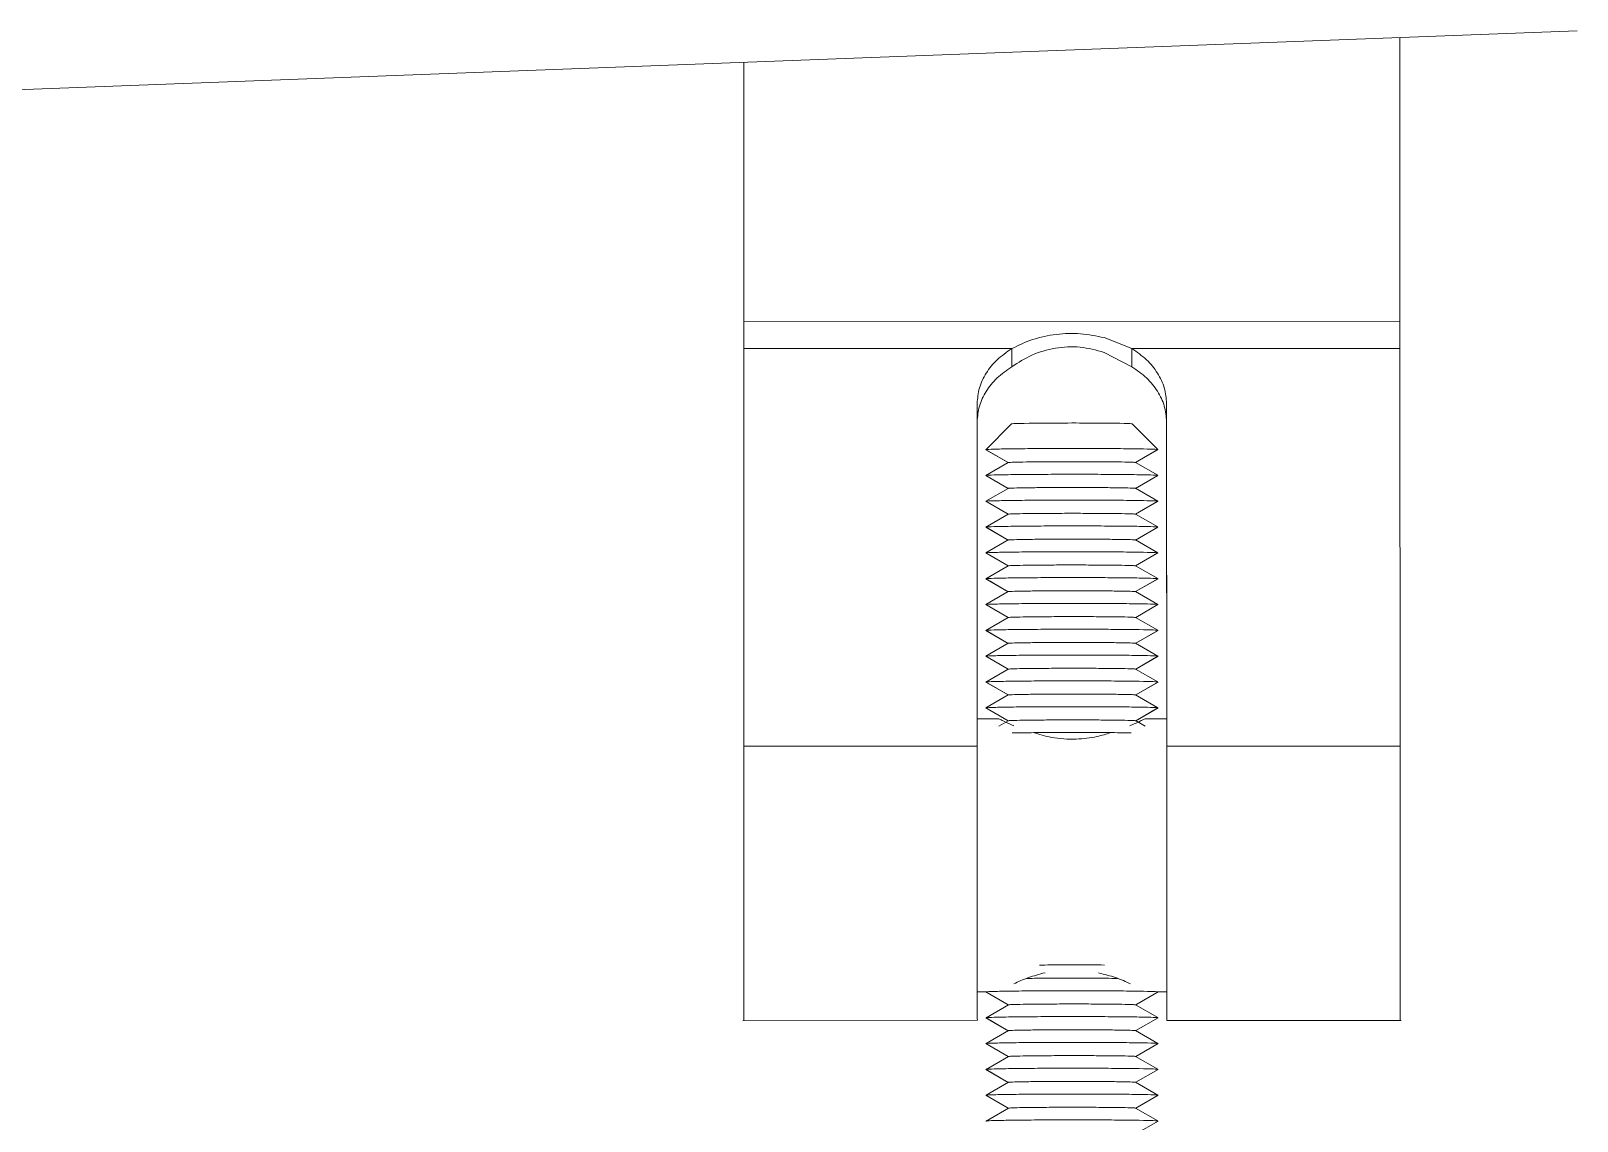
# Model space of a CAD drawing. Header units: millimetres. Extents: x -16985 to -606, y 2122 to 9380.
# Drawn here: x -10542.8 to -10453, y 4852 to 4915.3 of the extents above; entities that cross this region are included whole.
import ezdxf

# ---------------------------------------------------------------- set-up
doc = ezdxf.new("R2010")
doc.units = ezdxf.units.MM
doc.linetypes.add('K5LT32768', pattern=[0])
doc.linetypes.add('K5LT_THIN', pattern=[0])

msp = doc.modelspace()

# ---------------------------------------------------------------- linework, layer by layer
at = {"color": 7, "linetype": 'K5LT_THIN', "lineweight": 18}
for p, q in [((-10452.967, 4915.29), (-10764.094, 4903.559)), ((-10463.261, 4914.902), (-10463.256, 4898.424)), ((-10501.349, 4874.349), (-10501.361, 4913.465)), ((-10501.356, 4897.862), (-10501.361, 4913.465)), ((-10501.356, 4898.414), (-10501.361, 4913.465)), ((-10501.349, 4874.349), (-10501.361, 4913.465)), ((-10463.256, 4898.425), (-10501.356, 4898.414)), ((-10501.356, 4898.414), (-10501.356, 4896.836)), ((-10501.356, 4897.862), (-10501.355, 4895.779)), ((-10463.256, 4896.846), (-10463.256, 4898.425)), ((-10480.425, 4897.476), (-10478.819, 4896.842)), ((-10478.819, 4896.842), (-10463.256, 4896.846)), ((-10463.256, 4896.846), (-10463.249, 4873.755)), ((-10501.356, 4896.836), (-10485.793, 4896.84)), ((-10501.349, 4873.744), (-10501.356, 4896.835)), ((-10485.792, 4895.783), (-10485.792, 4896.84)), ((-10480.425, 4896.621), (-10478.819, 4895.785)), ((-10478.819, 4896.842), (-10478.819, 4895.785)), ((-10501.349, 4872.687), (-10501.355, 4895.779)), ((-10487.805, 4893.645), (-10487.799, 4873.748)), ((-10487.805, 4893.645), (-10487.804, 4892.589)), ((-10476.805, 4893.648), (-10476.805, 4892.592)), ((-10476.799, 4873.751), (-10476.805, 4893.648)), ((-10487.304, 4890.968), (-10485.804, 4892.468)), ((-10478.804, 4892.47), (-10477.304, 4890.971)), ((-10476.799, 4872.694), (-10476.805, 4892.592)), ((-10487.288, 4890.958), (-10486.005, 4890.218)), ((-10478.602, 4890.221), (-10477.309, 4890.967)), ((-10486.001, 4890.221), (-10487.298, 4889.472)), ((-10477.319, 4889.481), (-10478.615, 4890.228)), ((-10487.287, 4889.458), (-10486.005, 4888.719)), ((-10478.601, 4888.721), (-10477.309, 4889.467)), ((-10486, 4888.721), (-10487.298, 4887.972)), ((-10487.287, 4887.958), (-10486.005, 4887.219)), ((-10477.319, 4887.981), (-10478.614, 4888.728)), ((-10478.601, 4887.221), (-10477.309, 4887.967)), ((-10486, 4887.221), (-10487.297, 4886.472)), ((-10477.319, 4886.481), (-10478.614, 4887.228)), ((-10487.287, 4886.459), (-10486.004, 4885.719)), ((-10478.601, 4885.721), (-10477.308, 4886.467)), ((-10485.999, 4885.722), (-10487.297, 4884.972)), ((-10477.318, 4884.981), (-10478.613, 4885.728)), ((-10487.286, 4884.959), (-10486.004, 4884.219)), ((-10478.6, 4884.221), (-10477.308, 4884.968)), ((-10485.999, 4884.222), (-10487.296, 4883.472)), ((-10487.286, 4883.459), (-10486.003, 4882.719)), ((-10477.318, 4883.481), (-10478.613, 4884.228)), ((-10478.6, 4882.721), (-10477.307, 4883.468)), ((-10485.998, 4882.722), (-10487.296, 4881.973)), ((-10477.317, 4881.982), (-10478.612, 4882.729)), ((-10487.285, 4881.959), (-10486.003, 4881.219)), ((-10478.599, 4881.221), (-10477.307, 4881.968)), ((-10485.998, 4881.222), (-10487.295, 4880.473)), ((-10477.317, 4880.482), (-10478.612, 4881.229)), ((-10487.285, 4880.459), (-10486.002, 4879.719)), ((-10478.599, 4879.722), (-10477.306, 4880.468)), ((-10485.998, 4879.722), (-10487.295, 4878.973)), ((-10487.284, 4878.959), (-10486.002, 4878.22)), ((-10477.316, 4878.982), (-10478.612, 4879.729)), ((-10478.598, 4878.222), (-10477.306, 4878.968)), ((-10485.997, 4878.222), (-10487.295, 4877.473)), ((-10477.316, 4877.482), (-10478.611, 4878.229)), ((-10487.284, 4877.459), (-10486.002, 4876.72)), ((-10478.598, 4876.722), (-10477.306, 4877.468)), ((-10485.997, 4876.723), (-10487.294, 4875.973)), ((-10477.316, 4875.982), (-10478.611, 4876.729)), ((-10486.549, 4875.332), (-10487.799, 4875.332)), ((-10487.284, 4875.96), (-10486.001, 4875.22)), ((-10478.598, 4875.222), (-10477.305, 4875.968)), ((-10476.799, 4875.335), (-10478.05, 4875.334)), ((-10485.996, 4875.223), (-10486.548, 4874.904)), ((-10478.051, 4874.906), (-10478.61, 4875.229)), ((-10501.349, 4873.744), (-10487.799, 4873.748)), ((-10476.799, 4873.751), (-10463.249, 4873.755)), ((-10501.345, 4859.436), (-10501.349, 4872.687)), ((-10476.795, 4859.48), (-10476.799, 4872.694)), ((-10501.345, 4860.525), (-10501.345, 4859.411)), ((-10487.795, 4859.483), (-10487.316, 4859.484)), ((-10487.27, 4859.486), (-10487.289, 4859.475)), ((-10487.279, 4859.461), (-10485.996, 4858.721)), ((-10478.593, 4858.724), (-10477.3, 4859.47)), ((-10477.311, 4859.484), (-10477.32, 4859.489)), ((-10477.314, 4859.486), (-10476.795, 4859.486)), ((-10485.992, 4858.724), (-10487.289, 4857.975)), ((-10477.31, 4857.984), (-10478.606, 4858.731)), ((-10501.42, 4857.804), (-10487.794, 4857.808)), ((-10487.278, 4857.961), (-10485.996, 4857.222)), ((-10478.593, 4857.224), (-10477.3, 4857.97)), ((-10476.794, 4857.811), (-10463.173, 4857.815)), ((-10485.991, 4857.224), (-10487.289, 4856.475)), ((-10487.278, 4856.461), (-10485.996, 4855.722)), ((-10477.31, 4856.484), (-10478.605, 4857.231)), ((-10478.592, 4855.724), (-10477.3, 4856.47)), ((-10485.991, 4855.725), (-10487.288, 4854.975)), ((-10477.31, 4854.984), (-10478.605, 4855.731)), ((-10487.278, 4854.962), (-10485.995, 4854.222)), ((-10478.592, 4854.224), (-10477.299, 4854.97)), ((-10485.99, 4854.225), (-10487.288, 4853.475)), ((-10477.309, 4853.484), (-10478.604, 4854.231)), ((-10487.277, 4853.462), (-10485.995, 4852.722)), ((-10478.591, 4852.724), (-10477.299, 4853.471)), ((-10485.99, 4852.725), (-10487.287, 4851.976)), ((-10477.309, 4851.984), (-10478.604, 4852.731))]:
    msp.add_line(p, q, dxfattribs=at)
at = {"color": 8, "linetype": 'K5LT32768', "lineweight": 15, "true_color": 0x808080}
for p, q in [((-10486.005, 4890.219), (-10487.304, 4890.968)), ((-10477.304, 4890.971), (-10478.602, 4890.221)), ((-10486.004, 4888.719), (-10487.303, 4889.468)), ((-10477.304, 4889.471), (-10478.602, 4888.721)), ((-10486.004, 4887.219), (-10487.303, 4887.968)), ((-10477.303, 4887.971), (-10478.602, 4887.221)), ((-10486.004, 4885.719), (-10487.302, 4886.468)), ((-10477.303, 4886.471), (-10478.601, 4885.721)), ((-10486.003, 4884.219), (-10487.302, 4884.969)), ((-10477.303, 4884.971), (-10478.601, 4884.221)), ((-10486.003, 4882.719), (-10487.301, 4883.469)), ((-10477.302, 4883.472), (-10478.6, 4882.722)), ((-10486.002, 4881.22), (-10487.301, 4881.969)), ((-10477.302, 4881.972), (-10478.6, 4881.222)), ((-10486.002, 4879.72), (-10487.3, 4880.469)), ((-10477.301, 4880.472), (-10478.599, 4879.722)), ((-10486.001, 4878.22), (-10487.3, 4878.969)), ((-10477.301, 4878.972), (-10478.599, 4878.222)), ((-10486.001, 4876.72), (-10487.3, 4877.469)), ((-10477.3, 4877.472), (-10478.599, 4876.722)), ((-10486.001, 4875.22), (-10487.299, 4875.969)), ((-10477.3, 4875.972), (-10478.598, 4875.222)), ((-10485.996, 4858.722), (-10487.295, 4859.471)), ((-10477.295, 4859.474), (-10478.593, 4858.724)), ((-10477.316, 4859.486), (-10476.795, 4859.487)), ((-10485.995, 4857.222), (-10487.294, 4857.971)), ((-10477.295, 4857.974), (-10478.593, 4857.224)), ((-10485.995, 4855.722), (-10487.294, 4856.471)), ((-10477.294, 4856.474), (-10478.593, 4855.724)), ((-10485.995, 4854.222), (-10487.293, 4854.971)), ((-10477.294, 4854.974), (-10478.592, 4854.224)), ((-10485.994, 4852.722), (-10487.293, 4853.472)), ((-10477.294, 4853.474), (-10478.592, 4852.724)), ((-10477.293, 4851.975), (-10478.591, 4851.225))]:
    msp.add_line(p, q, dxfattribs=at)
at = {"color": 7, "linetype": 'K5LT_THIN', "lineweight": 18}
msp.add_ellipse((-10482.304, 4892.469), major_axis=(3.5, 0.001), ratio=0.013856, start_param=-0.000068, end_param=3.141626, dxfattribs=at)
for points, knots in [([(-10485.793, 4896.84), (-10485.399, 4897.03), (-10484.599, 4897.416), (-10483.216, 4897.703), (-10481.795, 4897.754), (-10480.881, 4897.568), (-10480.425, 4897.476)], [0, 0, 0, 0, 0.245752, 0.499668, 0.750116, 1, 1, 1, 1]), ([(-10485.792, 4895.783), (-10485.417, 4896.026), (-10484.669, 4896.509), (-10483.274, 4896.914), (-10481.811, 4896.997), (-10480.887, 4896.747), (-10480.425, 4896.621)], [0, 0, 0, 0, 0.25111, 0.500108, 0.750054, 1, 1, 1, 1]), ([(-10477.304, 4890.971), (-10477.359, 4890.979), (-10477.47, 4890.994), (-10478.332, 4891.015), (-10479.601, 4891.03), (-10481.185, 4891.039), (-10482.893, 4891.039), (-10484.535, 4891.032), (-10485.927, 4891.018), (-10486.905, 4890.998), (-10487.274, 4890.981), (-10487.298, 4890.97), (-10487.304, 4890.968)], [0, 0, 0, 0, 0.107368, 0.214736, 0.322103, 0.429471, 0.536839, 0.644207, 0.751574, 0.858942, 0.96631, 1, 1, 1, 1]), ([(-10478.603, 4890.221), (-10478.644, 4890.226), (-10478.726, 4890.238), (-10479.363, 4890.253), (-10480.303, 4890.264), (-10481.476, 4890.271), (-10482.74, 4890.271), (-10483.955, 4890.266), (-10484.985, 4890.255), (-10485.709, 4890.241), (-10485.982, 4890.228), (-10486, 4890.22), (-10486.004, 4890.218)], [0, 0, 0, 0, 0.107366, 0.214731, 0.322097, 0.429463, 0.536829, 0.644194, 0.75156, 0.858926, 0.966292, 1, 1, 1, 1]), ([(-10477.304, 4889.471), (-10477.359, 4889.479), (-10477.469, 4889.494), (-10478.331, 4889.515), (-10479.6, 4889.53), (-10481.185, 4889.539), (-10482.893, 4889.539), (-10484.535, 4889.532), (-10485.926, 4889.518), (-10486.904, 4889.498), (-10487.273, 4889.481), (-10487.297, 4889.471), (-10487.303, 4889.468)], [0, 0, 0, 0, 0.107366, 0.214731, 0.322097, 0.429463, 0.536829, 0.644194, 0.75156, 0.858926, 0.966292, 1, 1, 1, 1]), ([(-10478.603, 4888.721), (-10478.643, 4888.726), (-10478.725, 4888.738), (-10479.363, 4888.753), (-10480.302, 4888.764), (-10481.475, 4888.771), (-10482.739, 4888.771), (-10483.955, 4888.766), (-10484.985, 4888.756), (-10485.709, 4888.741), (-10485.982, 4888.728), (-10486, 4888.72), (-10486.004, 4888.719)], [0, 0, 0, 0, 0.107366, 0.214731, 0.322097, 0.429463, 0.536829, 0.644194, 0.75156, 0.858926, 0.966292, 1, 1, 1, 1]), ([(-10477.303, 4887.971), (-10477.359, 4887.979), (-10477.469, 4887.994), (-10478.331, 4888.015), (-10479.6, 4888.03), (-10481.184, 4888.039), (-10482.892, 4888.04), (-10484.534, 4888.033), (-10485.926, 4888.018), (-10486.904, 4887.999), (-10487.273, 4887.981), (-10487.297, 4887.971), (-10487.303, 4887.968)], [0, 0, 0, 0, 0.107366, 0.214731, 0.322097, 0.429463, 0.536829, 0.644194, 0.75156, 0.858926, 0.966292, 1, 1, 1, 1]), ([(-10478.602, 4887.221), (-10478.643, 4887.227), (-10478.725, 4887.238), (-10479.363, 4887.253), (-10480.302, 4887.265), (-10481.475, 4887.271), (-10482.739, 4887.272), (-10483.954, 4887.266), (-10484.984, 4887.256), (-10485.708, 4887.241), (-10485.982, 4887.228), (-10485.999, 4887.22), (-10486.003, 4887.219)], [0, 0, 0, 0, 0.107366, 0.214731, 0.322097, 0.429463, 0.536829, 0.644194, 0.75156, 0.858926, 0.966292, 1, 1, 1, 1]), ([(-10477.303, 4886.471), (-10477.358, 4886.479), (-10477.469, 4886.495), (-10478.33, 4886.515), (-10479.599, 4886.53), (-10481.184, 4886.539), (-10482.892, 4886.54), (-10484.534, 4886.533), (-10485.925, 4886.518), (-10486.903, 4886.499), (-10487.273, 4886.481), (-10487.296, 4886.471), (-10487.302, 4886.468)], [0, 0, 0, 0, 0.107366, 0.214731, 0.322097, 0.429463, 0.536829, 0.644194, 0.75156, 0.858926, 0.966292, 1, 1, 1, 1]), ([(-10478.602, 4885.721), (-10478.643, 4885.727), (-10478.724, 4885.738), (-10479.362, 4885.753), (-10480.301, 4885.765), (-10481.474, 4885.771), (-10482.739, 4885.772), (-10483.954, 4885.766), (-10484.984, 4885.756), (-10485.708, 4885.741), (-10485.981, 4885.728), (-10485.999, 4885.721), (-10486.003, 4885.719)], [0, 0, 0, 0, 0.107366, 0.214731, 0.322097, 0.429463, 0.536829, 0.644194, 0.75156, 0.858926, 0.966292, 1, 1, 1, 1]), ([(-10477.303, 4884.971), (-10477.358, 4884.979), (-10477.468, 4884.995), (-10478.33, 4885.015), (-10479.599, 4885.031), (-10481.184, 4885.039), (-10482.892, 4885.04), (-10484.533, 4885.033), (-10485.925, 4885.019), (-10486.903, 4884.999), (-10487.272, 4884.981), (-10487.296, 4884.971), (-10487.302, 4884.969)], [0, 0, 0, 0, 0.107366, 0.214731, 0.322097, 0.429463, 0.536829, 0.644194, 0.75156, 0.858926, 0.966292, 1, 1, 1, 1]), ([(-10477.302, 4883.472), (-10477.357, 4883.479), (-10477.468, 4883.495), (-10478.329, 4883.515), (-10479.598, 4883.531), (-10481.183, 4883.539), (-10482.891, 4883.54), (-10484.533, 4883.533), (-10485.925, 4883.519), (-10486.902, 4883.499), (-10487.272, 4883.481), (-10487.296, 4883.471), (-10487.301, 4883.469)], [0, 0, 0, 0, 0.107366, 0.214731, 0.322097, 0.429463, 0.536829, 0.644194, 0.75156, 0.858926, 0.966292, 1, 1, 1, 1]), ([(-10478.601, 4884.221), (-10478.642, 4884.227), (-10478.724, 4884.238), (-10479.362, 4884.254), (-10480.301, 4884.265), (-10481.474, 4884.271), (-10482.738, 4884.272), (-10483.954, 4884.267), (-10484.984, 4884.256), (-10485.707, 4884.241), (-10485.981, 4884.228), (-10485.998, 4884.221), (-10486.003, 4884.219)], [0, 0, 0, 0, 0.107366, 0.214731, 0.322097, 0.429463, 0.536829, 0.644194, 0.75156, 0.858926, 0.966292, 1, 1, 1, 1]), ([(-10478.601, 4882.721), (-10478.642, 4882.727), (-10478.723, 4882.738), (-10479.361, 4882.754), (-10480.301, 4882.765), (-10481.474, 4882.771), (-10482.738, 4882.772), (-10483.953, 4882.767), (-10484.983, 4882.756), (-10485.707, 4882.742), (-10485.98, 4882.728), (-10485.998, 4882.721), (-10486.002, 4882.719)], [0, 0, 0, 0, 0.107366, 0.214731, 0.322097, 0.429463, 0.536829, 0.644194, 0.75156, 0.858926, 0.966292, 1, 1, 1, 1]), ([(-10477.302, 4881.972), (-10477.357, 4881.979), (-10477.467, 4881.995), (-10478.329, 4882.015), (-10479.598, 4882.031), (-10481.183, 4882.039), (-10482.891, 4882.04), (-10484.533, 4882.033), (-10485.924, 4882.019), (-10486.902, 4881.999), (-10487.271, 4881.981), (-10487.295, 4881.971), (-10487.301, 4881.969)], [0, 0, 0, 0, 0.107366, 0.214731, 0.322097, 0.429463, 0.536829, 0.644194, 0.75156, 0.858926, 0.966292, 1, 1, 1, 1]), ([(-10478.6, 4881.221), (-10478.641, 4881.227), (-10478.723, 4881.239), (-10479.361, 4881.254), (-10480.3, 4881.265), (-10481.473, 4881.272), (-10482.737, 4881.272), (-10483.953, 4881.267), (-10484.983, 4881.256), (-10485.707, 4881.242), (-10485.98, 4881.229), (-10485.998, 4881.221), (-10486.002, 4881.219)], [0, 0, 0, 0, 0.107366, 0.214731, 0.322097, 0.429463, 0.536829, 0.644194, 0.75156, 0.858926, 0.966292, 1, 1, 1, 1]), ([(-10477.301, 4880.472), (-10477.356, 4880.48), (-10477.467, 4880.495), (-10478.329, 4880.516), (-10479.598, 4880.531), (-10481.182, 4880.54), (-10482.89, 4880.54), (-10484.532, 4880.533), (-10485.924, 4880.519), (-10486.902, 4880.499), (-10487.271, 4880.482), (-10487.295, 4880.471), (-10487.3, 4880.469)], [0, 0, 0, 0, 0.107366, 0.214731, 0.322097, 0.429463, 0.536829, 0.644194, 0.75156, 0.858926, 0.966292, 1, 1, 1, 1]), ([(-10477.301, 4878.972), (-10477.356, 4878.98), (-10477.466, 4878.995), (-10478.328, 4879.016), (-10479.597, 4879.031), (-10481.182, 4879.04), (-10482.89, 4879.041), (-10484.532, 4879.033), (-10485.923, 4879.019), (-10486.901, 4878.999), (-10487.27, 4878.982), (-10487.294, 4878.972), (-10487.3, 4878.969)], [0, 0, 0, 0, 0.107366, 0.214731, 0.322097, 0.429463, 0.536829, 0.644194, 0.75156, 0.858926, 0.966292, 1, 1, 1, 1]), ([(-10478.6, 4879.722), (-10478.641, 4879.727), (-10478.723, 4879.739), (-10479.36, 4879.754), (-10480.3, 4879.765), (-10481.473, 4879.772), (-10482.737, 4879.772), (-10483.952, 4879.767), (-10484.982, 4879.756), (-10485.706, 4879.742), (-10485.979, 4879.729), (-10485.997, 4879.721), (-10486.001, 4879.719)], [0, 0, 0, 0, 0.107366, 0.214731, 0.322097, 0.429463, 0.536829, 0.644194, 0.75156, 0.858926, 0.966292, 1, 1, 1, 1]), ([(-10478.6, 4878.222), (-10478.64, 4878.227), (-10478.722, 4878.239), (-10479.36, 4878.254), (-10480.299, 4878.265), (-10481.472, 4878.272), (-10482.736, 4878.272), (-10483.952, 4878.267), (-10484.982, 4878.257), (-10485.706, 4878.242), (-10485.979, 4878.229), (-10485.997, 4878.221), (-10486.001, 4878.22)], [0, 0, 0, 0, 0.107366, 0.214731, 0.322097, 0.429463, 0.536829, 0.644194, 0.75156, 0.858926, 0.966292, 1, 1, 1, 1]), ([(-10477.3, 4877.472), (-10477.356, 4877.48), (-10477.466, 4877.495), (-10478.328, 4877.516), (-10479.597, 4877.531), (-10481.181, 4877.54), (-10482.889, 4877.541), (-10484.531, 4877.534), (-10485.923, 4877.519), (-10486.901, 4877.5), (-10487.27, 4877.482), (-10487.294, 4877.472), (-10487.3, 4877.469)], [0, 0, 0, 0, 0.107366, 0.214731, 0.322097, 0.429463, 0.536829, 0.644194, 0.75156, 0.858926, 0.966292, 1, 1, 1, 1]), ([(-10478.599, 4876.722), (-10478.64, 4876.728), (-10478.722, 4876.739), (-10479.36, 4876.754), (-10480.299, 4876.766), (-10481.472, 4876.772), (-10482.736, 4876.773), (-10483.951, 4876.767), (-10484.981, 4876.757), (-10485.705, 4876.742), (-10485.979, 4876.729), (-10485.996, 4876.722), (-10486, 4876.72)], [0, 0, 0, 0, 0.107366, 0.214731, 0.322097, 0.429463, 0.536829, 0.644194, 0.75156, 0.858926, 0.966292, 1, 1, 1, 1]), ([(-10477.3, 4875.972), (-10477.355, 4875.98), (-10477.466, 4875.996), (-10478.327, 4876.016), (-10479.596, 4876.031), (-10481.181, 4876.04), (-10482.889, 4876.041), (-10484.531, 4876.034), (-10485.922, 4876.019), (-10486.9, 4876), (-10487.27, 4875.982), (-10487.294, 4875.972), (-10487.299, 4875.969)], [0, 0, 0, 0, 0.107366, 0.214731, 0.322097, 0.429463, 0.536829, 0.644194, 0.75156, 0.858926, 0.966292, 1, 1, 1, 1]), ([(-10486.549, 4875.332), (-10486.503, 4875.315), (-10486.41, 4875.282), (-10486.036, 4875.08), (-10485.701, 4874.95), (-10485.667, 4874.937)], [0, 0, 0, 0, 0.473996, 0.946772, 1, 1, 1, 1]), ([(-10478.937, 4874.938), (-10478.89, 4874.956), (-10478.495, 4875.111), (-10478.152, 4875.301), (-10478.079, 4875.325), (-10478.05, 4875.334)], [0, 0, 0, 0, 0.073346, 0.624235, 1, 1, 1, 1]), ([(-10478.599, 4875.222), (-10478.64, 4875.228), (-10478.721, 4875.239), (-10479.359, 4875.254), (-10480.298, 4875.266), (-10481.471, 4875.272), (-10482.736, 4875.273), (-10483.951, 4875.267), (-10484.981, 4875.257), (-10485.705, 4875.242), (-10485.978, 4875.229), (-10485.996, 4875.222), (-10486, 4875.22)], [0, 0, 0, 0, 0.107366, 0.214731, 0.322097, 0.429463, 0.536829, 0.644194, 0.75156, 0.858926, 0.966292, 1, 1, 1, 1]), ([(-10478.869, 4874.521), (-10479.117, 4874.524), (-10479.765, 4874.533), (-10481.192, 4874.54), (-10482.88, 4874.541), (-10484.515, 4874.534), (-10485.357, 4874.524), (-10485.764, 4874.52)], [0, 0, 0, 0, 0.136503, 0.355968, 0.575432, 0.794897, 1, 1, 1, 1]), ([(-10484.544, 4874.532), (-10484.2, 4874.429), (-10483.451, 4874.203), (-10482.112, 4874.116), (-10480.906, 4874.266), (-10480.303, 4874.452), (-10480.041, 4874.533)], [0, 0, 0, 0, 0.252674, 0.54968, 0.804577, 1, 1, 1, 1]), ([(-10501.345, 4860.481), (-10501.345, 4860.43), (-10501.345, 4859.81), (-10501.345, 4858.966), (-10501.345, 4858.075), (-10501.344, 4857.726), (-10501.344, 4857.893), (-10501.345, 4858.578), (-10501.345, 4859.741), (-10501.345, 4861.319), (-10501.346, 4863.228), (-10501.346, 4865.363), (-10501.347, 4867.61), (-10501.348, 4869.839), (-10501.348, 4871.961), (-10501.349, 4873.15), (-10501.349, 4873.744)], [0, 0, 0, 0, 0.006877, 0.083271, 0.159665, 0.236059, 0.312453, 0.388847, 0.465242, 0.541636, 0.61803, 0.694424, 0.770818, 0.847212, 0.923606, 1, 1, 1, 1]), ([(-10487.799, 4873.748), (-10487.799, 4873.255), (-10487.798, 4872.27), (-10487.798, 4870.542), (-10487.797, 4868.713), (-10487.797, 4866.829), (-10487.796, 4864.969), (-10487.796, 4863.201), (-10487.795, 4861.593), (-10487.795, 4860.207), (-10487.795, 4859.091), (-10487.795, 4858.304), (-10487.794, 4857.86), (-10487.794, 4857.848), (-10487.794, 4857.843)], [0, 0, 0, 0, 0.085207, 0.170414, 0.255621, 0.340828, 0.426035, 0.511242, 0.596449, 0.681657, 0.766864, 0.852071, 0.937278, 1, 1, 1, 1]), ([(-10476.795, 4859.486), (-10476.795, 4859.22), (-10476.795, 4858.612), (-10476.795, 4858.049), (-10476.794, 4857.761), (-10476.794, 4857.85), (-10476.795, 4858.299), (-10476.795, 4859.096), (-10476.795, 4860.209), (-10476.795, 4861.596), (-10476.796, 4863.204), (-10476.796, 4864.972), (-10476.797, 4866.833), (-10476.797, 4868.716), (-10476.798, 4870.546), (-10476.798, 4872.273), (-10476.799, 4873.258), (-10476.799, 4873.751)], [0, 0, 0, 0, 0.052834, 0.120489, 0.188144, 0.255798, 0.323453, 0.391108, 0.458762, 0.526417, 0.594072, 0.661726, 0.729381, 0.797036, 0.864691, 0.932345, 1, 1, 1, 1]), ([(-10463.249, 4873.755), (-10463.249, 4873.161), (-10463.248, 4871.972), (-10463.248, 4869.85), (-10463.247, 4867.621), (-10463.246, 4865.374), (-10463.246, 4863.239), (-10463.245, 4861.331), (-10463.245, 4859.749), (-10463.245, 4858.598), (-10463.244, 4857.913), (-10463.244, 4857.871), (-10463.244, 4857.853)], [0, 0, 0, 0, 0.101824, 0.203648, 0.305472, 0.407295, 0.509119, 0.610943, 0.712767, 0.814591, 0.916415, 1, 1, 1, 1]), ([(-10480.415, 4861.036), (-10480.671, 4861.038), (-10481.437, 4861.042), (-10482.799, 4861.042), (-10483.759, 4861.037), (-10484.191, 4861.035)], [0, 0, 0, 0, 0.217069, 0.647874, 1, 1, 1, 1]), ([(-10483.855, 4860.588), (-10484.195, 4860.497), (-10484.918, 4860.303), (-10485.416, 4860.067), (-10485.68, 4859.942)], [0, 0, 0, 0, 0.469539, 1, 1, 1, 1]), ([(-10479.652, 4860.258), (-10479.868, 4860.261), (-10480.379, 4860.268), (-10481.471, 4860.273), (-10482.736, 4860.274), (-10483.923, 4860.269), (-10484.692, 4860.262), (-10484.933, 4860.258), (-10484.937, 4860.257)], [0, 0, 0, 0, 0.154505, 0.365045, 0.575584, 0.786123, 0.996662, 1, 1, 1, 1]), ([(-10478.904, 4859.943), (-10479.172, 4860.071), (-10479.671, 4860.309), (-10480.41, 4860.491), (-10480.753, 4860.576)], [0, 0, 0, 0, 0.536233, 1, 1, 1, 1]), ([(-10477.295, 4859.474), (-10477.351, 4859.482), (-10477.461, 4859.497), (-10478.323, 4859.518), (-10479.592, 4859.533), (-10481.176, 4859.542), (-10482.884, 4859.542), (-10484.526, 4859.535), (-10485.918, 4859.521), (-10486.896, 4859.501), (-10487.265, 4859.484), (-10487.289, 4859.473), (-10487.295, 4859.471)], [0, 0, 0, 0, 0.107366, 0.214731, 0.322097, 0.429463, 0.536829, 0.644194, 0.75156, 0.858926, 0.966292, 1, 1, 1, 1]), ([(-10478.594, 4858.724), (-10478.635, 4858.729), (-10478.717, 4858.741), (-10479.354, 4858.756), (-10480.294, 4858.767), (-10481.467, 4858.774), (-10482.731, 4858.774), (-10483.946, 4858.769), (-10484.976, 4858.758), (-10485.7, 4858.744), (-10485.973, 4858.731), (-10485.991, 4858.723), (-10485.995, 4858.721)], [0, 0, 0, 0, 0.107366, 0.214731, 0.322097, 0.429463, 0.536829, 0.644194, 0.75156, 0.858926, 0.966292, 1, 1, 1, 1]), ([(-10477.295, 4857.974), (-10477.35, 4857.982), (-10477.461, 4857.997), (-10478.322, 4858.018), (-10479.591, 4858.033), (-10481.176, 4858.042), (-10482.884, 4858.043), (-10484.526, 4858.035), (-10485.917, 4858.021), (-10486.895, 4858.002), (-10487.265, 4857.984), (-10487.288, 4857.974), (-10487.294, 4857.971)], [0, 0, 0, 0, 0.107366, 0.214731, 0.322097, 0.429463, 0.536829, 0.644194, 0.75156, 0.858926, 0.966292, 1, 1, 1, 1]), ([(-10477.294, 4856.474), (-10477.35, 4856.482), (-10477.46, 4856.497), (-10478.322, 4856.518), (-10479.591, 4856.533), (-10481.175, 4856.542), (-10482.883, 4856.543), (-10484.525, 4856.536), (-10485.917, 4856.521), (-10486.895, 4856.502), (-10487.264, 4856.484), (-10487.288, 4856.474), (-10487.294, 4856.471)], [0, 0, 0, 0, 0.107366, 0.214731, 0.322097, 0.429463, 0.536829, 0.644194, 0.75156, 0.858926, 0.966292, 1, 1, 1, 1]), ([(-10478.594, 4857.224), (-10478.634, 4857.229), (-10478.716, 4857.241), (-10479.354, 4857.256), (-10480.293, 4857.268), (-10481.466, 4857.274), (-10482.731, 4857.274), (-10483.946, 4857.269), (-10484.976, 4857.259), (-10485.7, 4857.244), (-10485.973, 4857.231), (-10485.991, 4857.223), (-10485.995, 4857.222)], [0, 0, 0, 0, 0.107366, 0.214731, 0.322097, 0.429463, 0.536829, 0.644194, 0.75156, 0.858926, 0.966292, 1, 1, 1, 1]), ([(-10478.593, 4855.724), (-10478.634, 4855.73), (-10478.716, 4855.741), (-10479.354, 4855.756), (-10480.293, 4855.768), (-10481.466, 4855.774), (-10482.73, 4855.775), (-10483.945, 4855.769), (-10484.975, 4855.759), (-10485.699, 4855.744), (-10485.973, 4855.731), (-10485.99, 4855.724), (-10485.995, 4855.722)], [0, 0, 0, 0, 0.107366, 0.214731, 0.322097, 0.429463, 0.536829, 0.644194, 0.75156, 0.858926, 0.966292, 1, 1, 1, 1]), ([(-10477.294, 4854.974), (-10477.349, 4854.982), (-10477.46, 4854.998), (-10478.321, 4855.018), (-10479.59, 4855.033), (-10481.175, 4855.042), (-10482.883, 4855.043), (-10484.525, 4855.036), (-10485.916, 4855.021), (-10486.894, 4855.002), (-10487.264, 4854.984), (-10487.288, 4854.974), (-10487.293, 4854.971)], [0, 0, 0, 0, 0.107366, 0.214731, 0.322097, 0.429463, 0.536829, 0.644194, 0.75156, 0.858926, 0.966292, 1, 1, 1, 1]), ([(-10478.593, 4854.224), (-10478.634, 4854.23), (-10478.715, 4854.241), (-10479.353, 4854.256), (-10480.293, 4854.268), (-10481.465, 4854.274), (-10482.73, 4854.275), (-10483.945, 4854.269), (-10484.975, 4854.259), (-10485.699, 4854.244), (-10485.972, 4854.231), (-10485.99, 4854.224), (-10485.994, 4854.222)], [0, 0, 0, 0, 0.107366, 0.214731, 0.322097, 0.429463, 0.536829, 0.644194, 0.75156, 0.858926, 0.966292, 1, 1, 1, 1]), ([(-10477.294, 4853.474), (-10477.349, 4853.482), (-10477.459, 4853.498), (-10478.321, 4853.518), (-10479.59, 4853.534), (-10481.175, 4853.542), (-10482.883, 4853.543), (-10484.524, 4853.536), (-10485.916, 4853.522), (-10486.894, 4853.502), (-10487.263, 4853.484), (-10487.287, 4853.474), (-10487.293, 4853.472)], [0, 0, 0, 0, 0.107366, 0.214731, 0.322097, 0.429463, 0.536829, 0.644194, 0.75156, 0.858926, 0.966292, 1, 1, 1, 1]), ([(-10477.293, 4851.975), (-10477.348, 4851.982), (-10477.459, 4851.998), (-10478.32, 4852.018), (-10479.59, 4852.034), (-10481.174, 4852.042), (-10482.882, 4852.043), (-10484.524, 4852.036), (-10485.916, 4852.022), (-10486.894, 4852.002), (-10487.263, 4851.984), (-10487.287, 4851.974), (-10487.292, 4851.972)], [0, 0, 0, 0, 0.107366, 0.214731, 0.322097, 0.429463, 0.536829, 0.644194, 0.75156, 0.858926, 0.966292, 1, 1, 1, 1]), ([(-10478.592, 4852.724), (-10478.633, 4852.73), (-10478.715, 4852.741), (-10479.353, 4852.757), (-10480.292, 4852.768), (-10481.465, 4852.774), (-10482.729, 4852.775), (-10483.945, 4852.77), (-10484.975, 4852.759), (-10485.698, 4852.744), (-10485.972, 4852.731), (-10485.989, 4852.724), (-10485.994, 4852.722)], [0, 0, 0, 0, 0.107366, 0.214731, 0.322097, 0.429463, 0.536829, 0.644194, 0.75156, 0.858926, 0.966292, 1, 1, 1, 1])]:
    msp.add_open_spline(points, degree=3, knots=knots, dxfattribs=at)
for points in [[(-10485.792, 4896.84), (-10486.09, 4896.632), (-10486.684, 4896.216), (-10487.312, 4895.425), (-10487.728, 4894.559), (-10487.779, 4893.95), (-10487.805, 4893.645)], [(-10476.805, 4893.648), (-10476.831, 4893.953), (-10476.882, 4894.562), (-10477.299, 4895.428), (-10477.927, 4896.218), (-10478.522, 4896.634), (-10478.819, 4896.842)], [(-10485.792, 4895.783), (-10486.089, 4895.575), (-10486.684, 4895.159), (-10487.312, 4894.368), (-10487.727, 4893.502), (-10487.779, 4892.893), (-10487.804, 4892.589)], [(-10476.805, 4892.592), (-10476.831, 4892.896), (-10476.882, 4893.505), (-10477.298, 4894.371), (-10477.927, 4895.161), (-10478.521, 4895.577), (-10478.819, 4895.785)]]:
    msp.add_open_spline(points, degree=3, dxfattribs=at)

doc.saveas('drawing.dxf')
